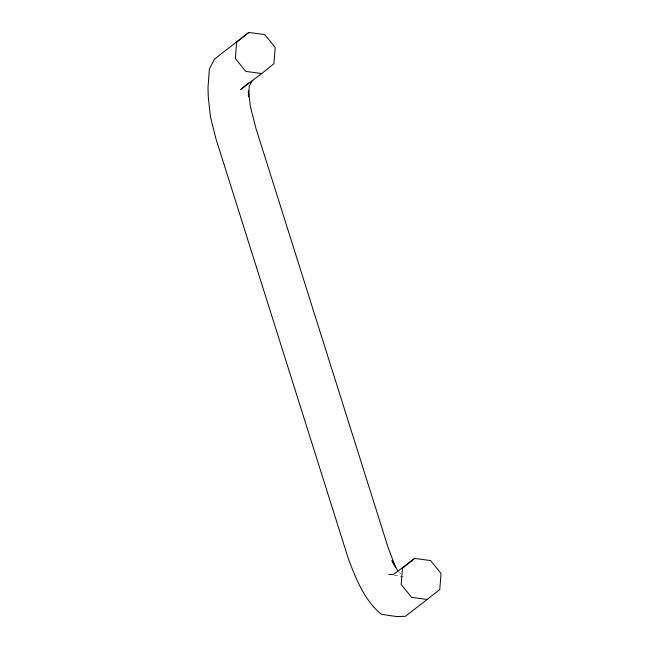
<?xml version="1.0" encoding="UTF-8"?>
<svg xmlns="http://www.w3.org/2000/svg" width="649" height="649" viewBox="0 0 649 649"><rect width="100%" height="100%" fill="white"/><g stroke="black" fill="none" stroke-linecap="round" stroke-linejoin="round"><path stroke-width="0.49" stroke-dasharray="3.25 2.43" d="M394.454 575.371L403.97 576.799M399.338 572.41L400.66 573.659"/><path stroke-width="0.97" d="M252.234 80.549L249.281 86.203L248.502 96.936L248.291 90.998M248.794 32.45L236.609 42.339L235.36 58.475L245.768 71.398L261.75 73.54L273.927 63.651L275.184 47.523L264.768 34.6L248.794 32.45L214.543 59.018L209.376 68.924L207.98 88.077L208.329 97.983L210.576 117.412L215.825 138.375L348.489 559.154C356.082 579.054 364.438 600.39 381.32 614.262L396.547 616.55L405.357 616.323L439.771 589.625L441.02 573.497L430.611 560.574L414.63 558.424L393.513 574.389L388.743 574.511M248.892 82.788L240.633 89.505L261.75 73.54M414.63 558.424L402.445 568.313L401.196 584.449L411.612 597.372L427.586 599.514M398.015 571.152L391.907 560.598L395.76 567.502L388.321 548.202L255.649 127.423L250.4 106.468L248.599 90.917"/></g></svg>
